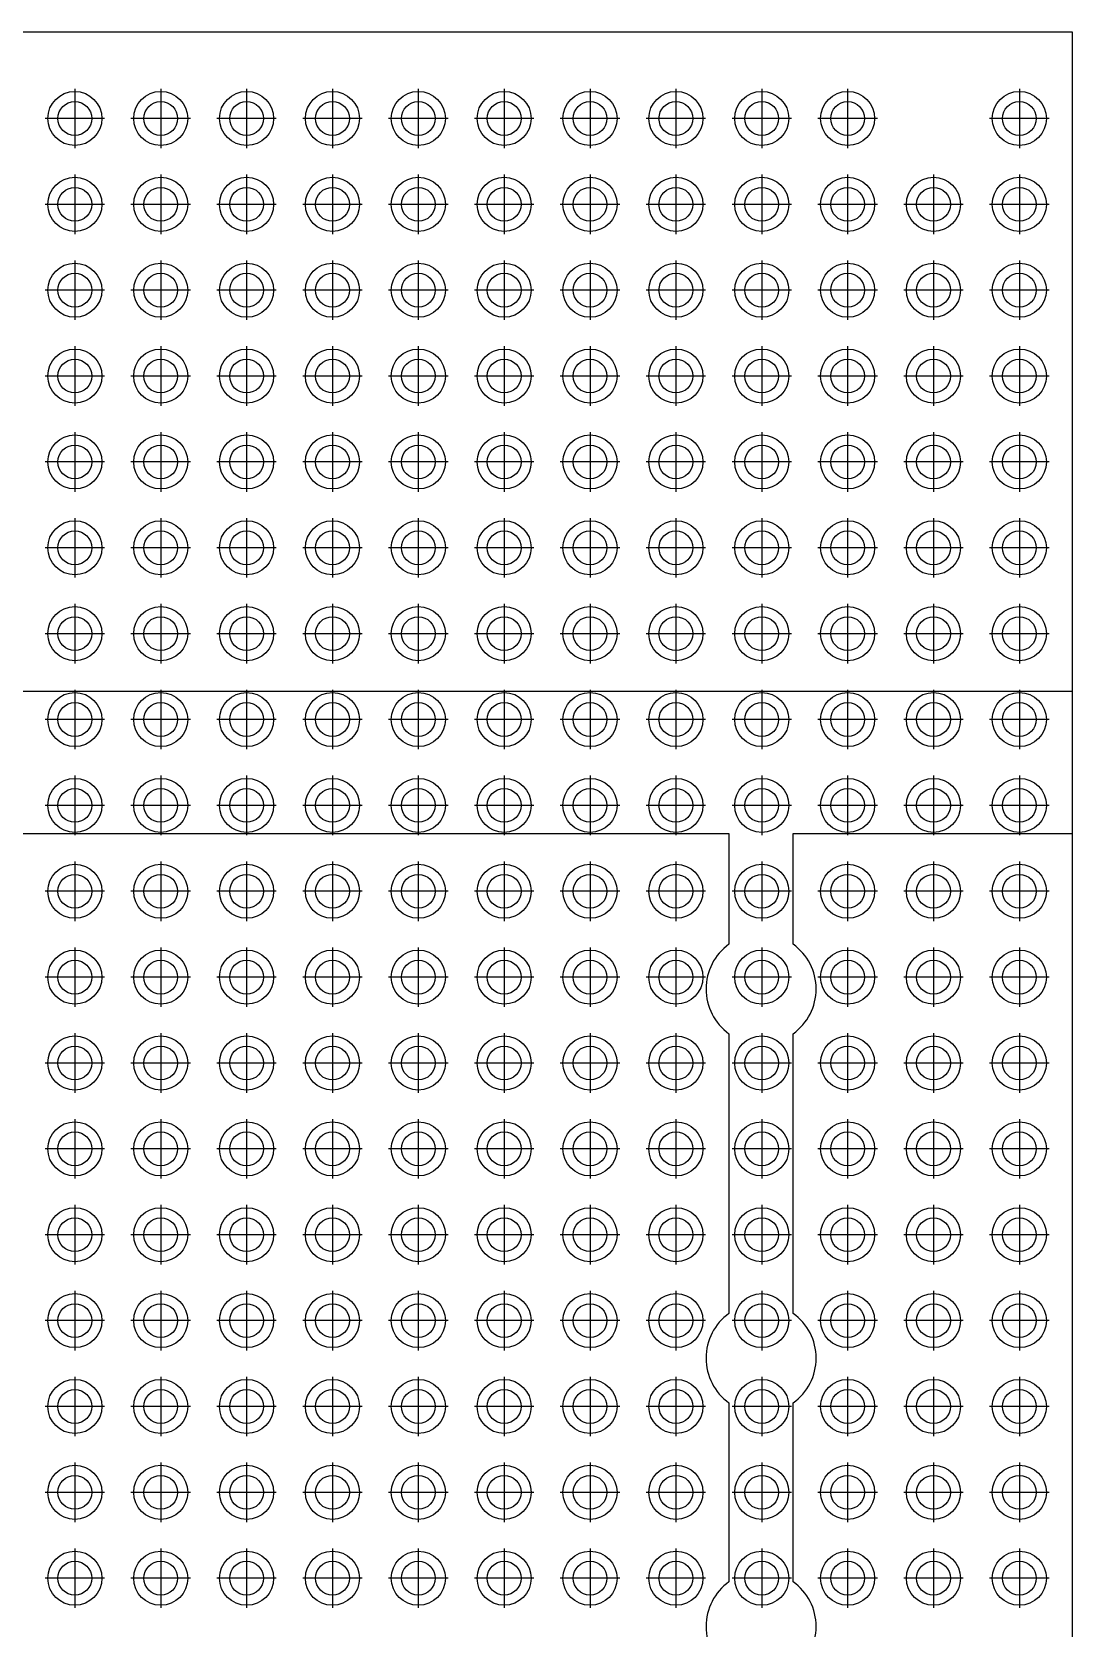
# Model space of a CAD drawing. Header units: millimetres. Extents: x -1068 to -853, y -1009 to -817.
# Drawn here: x -883.94 to -853.17, y -912.3 to -865.08 of the extents above; entities that cross this region are included whole.
import ezdxf

# ---------------------------------------------------------------- set-up
doc = ezdxf.new("R2010")
doc.units = ezdxf.units.MM
doc.linetypes.add('DOT_CENTER', pattern=[14, 12, -1, 0, -1])
doc.layers.add('1', color=7, linetype='Continuous')

# ---------------------------------------------------------------- blocks, each defined once
blk = doc.blocks.new('RPI_BC_INT_PCB_00910062__20', base_point=(-912.17, -950.085))
at = {"color": 7, "linetype": 'Continuous'}
for p, q in [((-912.17, -865.085), (-853.17, -865.085)), ((-853.17, -865.085), (-853.17, -884.595)), ((-853.17, -884.595), (-905.53, -884.595)), ((-853.17, -884.595), (-853.17, -888.795)), ((-905.53, -888.795), (-863.32, -888.795)), ((-863.32, -888.795), (-863.32, -892.071)), ((-861.42, -888.795), (-853.17, -888.795)), ((-861.42, -892.071), (-861.42, -888.795)), ((-853.17, -888.795), (-853.17, -927.775)), ((-863.32, -894.719), (-863.32, -902.991)), ((-861.42, -902.991), (-861.42, -894.719)), ((-863.32, -905.639), (-863.32, -910.931)), ((-861.42, -910.931), (-861.42, -905.639))]:
    blk.add_line(p, q, dxfattribs=at)
for centre, radius in [((-882.67, -867.645), 0.8), ((-880.13, -867.645), 0.8), ((-877.59, -867.645), 0.8), ((-875.05, -867.645), 0.8), ((-872.51, -867.645), 0.8), ((-869.97, -867.645), 0.8), ((-867.43, -867.645), 0.8), ((-864.89, -867.645), 0.8), ((-862.35, -867.645), 0.8), ((-859.81, -867.645), 0.8), ((-854.73, -867.645), 0.8), ((-882.67, -867.645), 0.5), ((-880.13, -867.645), 0.5), ((-877.59, -867.645), 0.5), ((-875.05, -867.645), 0.5), ((-872.51, -867.645), 0.5), ((-869.97, -867.645), 0.5), ((-867.43, -867.645), 0.5), ((-864.89, -867.645), 0.5), ((-862.35, -867.645), 0.5), ((-859.81, -867.645), 0.5), ((-854.73, -867.645), 0.5), ((-882.67, -870.185), 0.8), ((-882.67, -870.185), 0.5), ((-880.13, -870.185), 0.8), ((-880.13, -870.185), 0.5), ((-877.59, -870.185), 0.8), ((-877.59, -870.185), 0.5), ((-875.05, -870.185), 0.8), ((-875.05, -870.185), 0.5), ((-872.51, -870.185), 0.8), ((-872.51, -870.185), 0.5), ((-869.97, -870.185), 0.8), ((-869.97, -870.185), 0.5), ((-867.43, -870.185), 0.8), ((-867.43, -870.185), 0.5), ((-864.89, -870.185), 0.8), ((-864.89, -870.185), 0.5), ((-862.35, -870.185), 0.8), ((-862.35, -870.185), 0.5), ((-859.81, -870.185), 0.8), ((-859.81, -870.185), 0.5), ((-857.27, -870.185), 0.8), ((-857.27, -870.185), 0.5), ((-854.73, -870.185), 0.8), ((-854.73, -870.185), 0.5), ((-882.67, -872.725), 0.8), ((-880.13, -872.725), 0.8), ((-877.59, -872.725), 0.8), ((-875.05, -872.725), 0.8), ((-872.51, -872.725), 0.8), ((-869.97, -872.725), 0.8), ((-867.43, -872.725), 0.8), ((-864.89, -872.725), 0.8), ((-862.35, -872.725), 0.8), ((-859.81, -872.725), 0.8), ((-857.27, -872.725), 0.8), ((-854.73, -872.725), 0.8), ((-882.67, -872.725), 0.5), ((-880.13, -872.725), 0.5), ((-877.59, -872.725), 0.5), ((-875.05, -872.725), 0.5), ((-872.51, -872.725), 0.5), ((-869.97, -872.725), 0.5), ((-867.43, -872.725), 0.5), ((-864.89, -872.725), 0.5), ((-862.35, -872.725), 0.5), ((-859.81, -872.725), 0.5), ((-857.27, -872.725), 0.5), ((-854.73, -872.725), 0.5), ((-882.67, -875.265), 0.8), ((-882.67, -875.265), 0.5), ((-880.13, -875.265), 0.8), ((-880.13, -875.265), 0.5), ((-877.59, -875.265), 0.8), ((-877.59, -875.265), 0.5), ((-875.05, -875.265), 0.8), ((-875.05, -875.265), 0.5), ((-872.51, -875.265), 0.8), ((-872.51, -875.265), 0.5), ((-869.97, -875.265), 0.8), ((-869.97, -875.265), 0.5), ((-867.43, -875.265), 0.8), ((-867.43, -875.265), 0.5), ((-864.89, -875.265), 0.8), ((-864.89, -875.265), 0.5), ((-862.35, -875.265), 0.8), ((-862.35, -875.265), 0.5), ((-859.81, -875.265), 0.8), ((-859.81, -875.265), 0.5), ((-857.27, -875.265), 0.8), ((-857.27, -875.265), 0.5), ((-854.73, -875.265), 0.8), ((-854.73, -875.265), 0.5), ((-882.67, -877.805), 0.8), ((-880.13, -877.805), 0.8), ((-877.59, -877.805), 0.8), ((-875.05, -877.805), 0.8), ((-872.51, -877.805), 0.8), ((-869.97, -877.805), 0.8), ((-867.43, -877.805), 0.8), ((-864.89, -877.805), 0.8), ((-862.35, -877.805), 0.8), ((-859.81, -877.805), 0.8), ((-857.27, -877.805), 0.8), ((-854.73, -877.805), 0.8), ((-882.67, -877.805), 0.5), ((-880.13, -877.805), 0.5), ((-877.59, -877.805), 0.5), ((-875.05, -877.805), 0.5), ((-872.51, -877.805), 0.5), ((-869.97, -877.805), 0.5), ((-867.43, -877.805), 0.5), ((-864.89, -877.805), 0.5), ((-862.35, -877.805), 0.5), ((-859.81, -877.805), 0.5), ((-857.27, -877.805), 0.5), ((-854.73, -877.805), 0.5), ((-882.67, -880.345), 0.8), ((-880.13, -880.345), 0.8), ((-877.59, -880.345), 0.8), ((-875.05, -880.345), 0.8), ((-872.51, -880.345), 0.8), ((-869.97, -880.345), 0.8), ((-867.43, -880.345), 0.8), ((-864.89, -880.345), 0.8), ((-862.35, -880.345), 0.8), ((-859.81, -880.345), 0.8), ((-857.27, -880.345), 0.8), ((-854.73, -880.345), 0.8), ((-882.67, -880.345), 0.5), ((-880.13, -880.345), 0.5), ((-877.59, -880.345), 0.5), ((-875.05, -880.345), 0.5), ((-872.51, -880.345), 0.5), ((-869.97, -880.345), 0.5), ((-867.43, -880.345), 0.5), ((-864.89, -880.345), 0.5), ((-862.35, -880.345), 0.5), ((-859.81, -880.345), 0.5), ((-857.27, -880.345), 0.5), ((-854.73, -880.345), 0.5), ((-882.67, -882.885), 0.8), ((-882.67, -882.885), 0.5), ((-880.13, -882.885), 0.8), ((-880.13, -882.885), 0.5), ((-877.59, -882.885), 0.8), ((-877.59, -882.885), 0.5), ((-875.05, -882.885), 0.8), ((-875.05, -882.885), 0.5), ((-872.51, -882.885), 0.8), ((-872.51, -882.885), 0.5), ((-869.97, -882.885), 0.8), ((-869.97, -882.885), 0.5), ((-867.43, -882.885), 0.8), ((-867.43, -882.885), 0.5), ((-864.89, -882.885), 0.8), ((-864.89, -882.885), 0.5), ((-862.35, -882.885), 0.8), ((-862.35, -882.885), 0.5), ((-859.81, -882.885), 0.8), ((-859.81, -882.885), 0.5), ((-857.27, -882.885), 0.8), ((-857.27, -882.885), 0.5), ((-854.73, -882.885), 0.8), ((-854.73, -882.885), 0.5), ((-882.67, -885.425), 0.8), ((-880.13, -885.425), 0.8), ((-877.59, -885.425), 0.8), ((-875.05, -885.425), 0.8), ((-872.51, -885.425), 0.8), ((-869.97, -885.425), 0.8), ((-867.43, -885.425), 0.8), ((-864.89, -885.425), 0.8), ((-862.35, -885.425), 0.8), ((-859.81, -885.425), 0.8), ((-857.27, -885.425), 0.8), ((-854.73, -885.425), 0.8), ((-882.67, -885.425), 0.5), ((-880.13, -885.425), 0.5), ((-877.59, -885.425), 0.5), ((-875.05, -885.425), 0.5), ((-872.51, -885.425), 0.5), ((-869.97, -885.425), 0.5), ((-867.43, -885.425), 0.5), ((-864.89, -885.425), 0.5), ((-862.35, -885.425), 0.5), ((-859.81, -885.425), 0.5), ((-857.27, -885.425), 0.5), ((-854.73, -885.425), 0.5), ((-882.67, -887.965), 0.8), ((-880.13, -887.965), 0.8), ((-877.59, -887.965), 0.8), ((-875.05, -887.965), 0.8), ((-872.51, -887.965), 0.8), ((-869.97, -887.965), 0.8), ((-867.43, -887.965), 0.8), ((-864.89, -887.965), 0.8), ((-862.35, -887.965), 0.8), ((-859.81, -887.965), 0.8), ((-857.27, -887.965), 0.8), ((-854.73, -887.965), 0.8), ((-882.67, -887.965), 0.5), ((-880.13, -887.965), 0.5), ((-877.59, -887.965), 0.5), ((-875.05, -887.965), 0.5), ((-872.51, -887.965), 0.5), ((-869.97, -887.965), 0.5), ((-867.43, -887.965), 0.5), ((-864.89, -887.965), 0.5), ((-862.35, -887.965), 0.5), ((-859.81, -887.965), 0.5), ((-857.27, -887.965), 0.5), ((-854.73, -887.965), 0.5), ((-882.67, -890.505), 0.8), ((-880.13, -890.505), 0.8), ((-877.59, -890.505), 0.8), ((-875.05, -890.505), 0.8), ((-872.51, -890.505), 0.8), ((-869.97, -890.505), 0.8), ((-867.43, -890.505), 0.8), ((-864.89, -890.505), 0.8), ((-862.35, -890.505), 0.8), ((-859.81, -890.505), 0.8), ((-857.27, -890.505), 0.8), ((-854.73, -890.505), 0.8), ((-882.67, -890.505), 0.5), ((-880.13, -890.505), 0.5), ((-877.59, -890.505), 0.5), ((-875.05, -890.505), 0.5), ((-872.51, -890.505), 0.5), ((-869.97, -890.505), 0.5), ((-867.43, -890.505), 0.5), ((-864.89, -890.505), 0.5), ((-862.35, -890.505), 0.5), ((-859.81, -890.505), 0.5), ((-857.27, -890.505), 0.5), ((-854.73, -890.505), 0.5), ((-882.67, -893.045), 0.8), ((-880.13, -893.045), 0.8), ((-877.59, -893.045), 0.8), ((-875.05, -893.045), 0.8), ((-872.51, -893.045), 0.8), ((-869.97, -893.045), 0.8), ((-867.43, -893.045), 0.8), ((-864.89, -893.045), 0.8), ((-862.35, -893.045), 0.8), ((-859.81, -893.045), 0.8), ((-857.27, -893.045), 0.8), ((-854.73, -893.045), 0.8), ((-882.67, -893.045), 0.5), ((-880.13, -893.045), 0.5), ((-877.59, -893.045), 0.5), ((-875.05, -893.045), 0.5), ((-872.51, -893.045), 0.5), ((-869.97, -893.045), 0.5), ((-867.43, -893.045), 0.5), ((-864.89, -893.045), 0.5), ((-862.35, -893.045), 0.5), ((-859.81, -893.045), 0.5), ((-857.27, -893.045), 0.5), ((-854.73, -893.045), 0.5), ((-882.67, -895.585), 0.8), ((-882.67, -895.585), 0.5), ((-880.13, -895.585), 0.8), ((-880.13, -895.585), 0.5), ((-877.59, -895.585), 0.8), ((-877.59, -895.585), 0.5), ((-875.05, -895.585), 0.8), ((-875.05, -895.585), 0.5), ((-872.51, -895.585), 0.8), ((-872.51, -895.585), 0.5), ((-869.97, -895.585), 0.8), ((-869.97, -895.585), 0.5), ((-867.43, -895.585), 0.8), ((-867.43, -895.585), 0.5), ((-864.89, -895.585), 0.8), ((-864.89, -895.585), 0.5), ((-862.35, -895.585), 0.8), ((-862.35, -895.585), 0.5), ((-859.81, -895.585), 0.8), ((-859.81, -895.585), 0.5), ((-857.27, -895.585), 0.8), ((-857.27, -895.585), 0.5), ((-854.73, -895.585), 0.8), ((-854.73, -895.585), 0.5), ((-882.67, -898.125), 0.8), ((-880.13, -898.125), 0.8), ((-877.59, -898.125), 0.8), ((-875.05, -898.125), 0.8), ((-872.51, -898.125), 0.8), ((-869.97, -898.125), 0.8), ((-867.43, -898.125), 0.8), ((-864.89, -898.125), 0.8), ((-862.35, -898.125), 0.8), ((-859.81, -898.125), 0.8), ((-857.27, -898.125), 0.8), ((-854.73, -898.125), 0.8), ((-882.67, -898.125), 0.5), ((-880.13, -898.125), 0.5), ((-877.59, -898.125), 0.5), ((-875.05, -898.125), 0.5), ((-872.51, -898.125), 0.5), ((-869.97, -898.125), 0.5), ((-867.43, -898.125), 0.5), ((-864.89, -898.125), 0.5), ((-862.35, -898.125), 0.5), ((-859.81, -898.125), 0.5), ((-857.27, -898.125), 0.5), ((-854.73, -898.125), 0.5), ((-882.67, -900.665), 0.8), ((-880.13, -900.665), 0.8), ((-877.59, -900.665), 0.8), ((-875.05, -900.665), 0.8), ((-872.51, -900.665), 0.8), ((-869.97, -900.665), 0.8), ((-867.43, -900.665), 0.8), ((-864.89, -900.665), 0.8), ((-862.35, -900.665), 0.8), ((-859.81, -900.665), 0.8), ((-857.27, -900.665), 0.8), ((-854.73, -900.665), 0.8), ((-882.67, -900.665), 0.5), ((-880.13, -900.665), 0.5), ((-877.59, -900.665), 0.5), ((-875.05, -900.665), 0.5), ((-872.51, -900.665), 0.5), ((-869.97, -900.665), 0.5), ((-867.43, -900.665), 0.5), ((-864.89, -900.665), 0.5), ((-862.35, -900.665), 0.5), ((-859.81, -900.665), 0.5), ((-857.27, -900.665), 0.5), ((-854.73, -900.665), 0.5), ((-882.67, -903.205), 0.8), ((-882.67, -903.205), 0.5), ((-880.13, -903.205), 0.8), ((-880.13, -903.205), 0.5), ((-877.59, -903.205), 0.8), ((-877.59, -903.205), 0.5), ((-875.05, -903.205), 0.8), ((-875.05, -903.205), 0.5), ((-872.51, -903.205), 0.8), ((-872.51, -903.205), 0.5), ((-869.97, -903.205), 0.8), ((-869.97, -903.205), 0.5), ((-867.43, -903.205), 0.8), ((-867.43, -903.205), 0.5), ((-864.89, -903.205), 0.8), ((-864.89, -903.205), 0.5), ((-862.35, -903.205), 0.8), ((-862.35, -903.205), 0.5), ((-859.81, -903.205), 0.8), ((-859.81, -903.205), 0.5), ((-857.27, -903.205), 0.8), ((-857.27, -903.205), 0.5), ((-854.73, -903.205), 0.8), ((-854.73, -903.205), 0.5), ((-882.67, -905.745), 0.8), ((-880.13, -905.745), 0.8), ((-877.59, -905.745), 0.8), ((-875.05, -905.745), 0.8), ((-872.51, -905.745), 0.8), ((-869.97, -905.745), 0.8), ((-867.43, -905.745), 0.8), ((-864.89, -905.745), 0.8), ((-862.35, -905.745), 0.8), ((-859.81, -905.745), 0.8), ((-857.27, -905.745), 0.8), ((-854.73, -905.745), 0.8), ((-882.67, -905.745), 0.5), ((-880.13, -905.745), 0.5), ((-877.59, -905.745), 0.5), ((-875.05, -905.745), 0.5), ((-872.51, -905.745), 0.5), ((-869.97, -905.745), 0.5), ((-867.43, -905.745), 0.5), ((-864.89, -905.745), 0.5), ((-862.35, -905.745), 0.5), ((-859.81, -905.745), 0.5), ((-857.27, -905.745), 0.5), ((-854.73, -905.745), 0.5), ((-882.67, -908.285), 0.8), ((-882.67, -908.285), 0.5), ((-880.13, -908.285), 0.8), ((-880.13, -908.285), 0.5), ((-877.59, -908.285), 0.8), ((-877.59, -908.285), 0.5), ((-875.05, -908.285), 0.8), ((-875.05, -908.285), 0.5), ((-872.51, -908.285), 0.8), ((-872.51, -908.285), 0.5), ((-869.97, -908.285), 0.8), ((-869.97, -908.285), 0.5), ((-867.43, -908.285), 0.8), ((-867.43, -908.285), 0.5), ((-864.89, -908.285), 0.8), ((-864.89, -908.285), 0.5), ((-862.35, -908.285), 0.8), ((-862.35, -908.285), 0.5), ((-859.81, -908.285), 0.8), ((-859.81, -908.285), 0.5), ((-857.27, -908.285), 0.8), ((-857.27, -908.285), 0.5), ((-854.73, -908.285), 0.8), ((-854.73, -908.285), 0.5), ((-882.67, -910.825), 0.8), ((-880.13, -910.825), 0.8), ((-877.59, -910.825), 0.8), ((-875.05, -910.825), 0.8), ((-872.51, -910.825), 0.8), ((-869.97, -910.825), 0.8), ((-867.43, -910.825), 0.8), ((-864.89, -910.825), 0.8), ((-862.35, -910.825), 0.8), ((-859.81, -910.825), 0.8), ((-857.27, -910.825), 0.8), ((-854.73, -910.825), 0.8), ((-882.67, -910.825), 0.5), ((-880.13, -910.825), 0.5), ((-877.59, -910.825), 0.5), ((-875.05, -910.825), 0.5), ((-872.51, -910.825), 0.5), ((-869.97, -910.825), 0.5), ((-867.43, -910.825), 0.5), ((-864.89, -910.825), 0.5), ((-862.35, -910.825), 0.5), ((-859.81, -910.825), 0.5), ((-857.27, -910.825), 0.5), ((-854.73, -910.825), 0.5)]:
    blk.add_circle(centre, radius, dxfattribs=at)
for centre, start, end in [((-862.37, -893.395), 125.6693, 234.3307), ((-862.37, -893.395), 305.6693, 54.3307), ((-862.37, -904.315), 125.6693, 234.3307), ((-862.37, -904.315), 305.6693, 54.3307), ((-862.37, -912.255), 125.6693, 234.3307), ((-862.37, -912.255), 305.6693, 54.3307)]:
    blk.add_arc(centre, 1.629, start, end, dxfattribs=at)
at = {"layer": '1', "color": 2, "linetype": 'DOT_CENTER'}
for p, q in [((-882.67, -866.765), (-882.67, -868.525)), ((-880.13, -866.765), (-880.13, -868.525)), ((-877.59, -866.765), (-877.59, -868.525)), ((-875.05, -866.765), (-875.05, -868.525)), ((-872.51, -866.765), (-872.51, -868.525)), ((-869.97, -866.765), (-869.97, -868.525)), ((-867.43, -866.765), (-867.43, -868.525)), ((-864.89, -866.765), (-864.89, -868.525)), ((-862.35, -866.765), (-862.35, -868.525)), ((-859.81, -866.765), (-859.81, -868.525)), ((-854.73, -866.765), (-854.73, -868.525)), ((-881.79, -867.645), (-883.55, -867.645)), ((-879.25, -867.645), (-881.01, -867.645)), ((-876.71, -867.645), (-878.47, -867.645)), ((-874.17, -867.645), (-875.93, -867.645)), ((-871.63, -867.645), (-873.39, -867.645)), ((-869.09, -867.645), (-870.85, -867.645)), ((-866.55, -867.645), (-868.31, -867.645)), ((-864.01, -867.645), (-865.77, -867.645)), ((-861.47, -867.645), (-863.23, -867.645)), ((-858.93, -867.645), (-860.69, -867.645)), ((-853.85, -867.645), (-855.61, -867.645)), ((-882.67, -869.305), (-882.67, -871.065)), ((-880.13, -869.305), (-880.13, -871.065)), ((-877.59, -869.305), (-877.59, -871.065)), ((-875.05, -869.305), (-875.05, -871.065)), ((-872.51, -869.305), (-872.51, -871.065)), ((-869.97, -869.305), (-869.97, -871.065)), ((-867.43, -869.305), (-867.43, -871.065)), ((-864.89, -869.305), (-864.89, -871.065)), ((-862.35, -869.305), (-862.35, -871.065)), ((-859.81, -869.305), (-859.81, -871.065)), ((-857.27, -869.305), (-857.27, -871.065)), ((-854.73, -869.305), (-854.73, -871.065)), ((-881.79, -870.185), (-883.55, -870.185)), ((-879.25, -870.185), (-881.01, -870.185)), ((-876.71, -870.185), (-878.47, -870.185)), ((-874.17, -870.185), (-875.93, -870.185)), ((-871.63, -870.185), (-873.39, -870.185)), ((-869.09, -870.185), (-870.85, -870.185)), ((-866.55, -870.185), (-868.31, -870.185)), ((-864.01, -870.185), (-865.77, -870.185)), ((-861.47, -870.185), (-863.23, -870.185)), ((-858.93, -870.185), (-860.69, -870.185)), ((-856.39, -870.185), (-858.15, -870.185)), ((-853.85, -870.185), (-855.61, -870.185)), ((-882.67, -871.845), (-882.67, -873.605)), ((-880.13, -871.845), (-880.13, -873.605)), ((-877.59, -871.845), (-877.59, -873.605)), ((-875.05, -871.845), (-875.05, -873.605)), ((-872.51, -871.845), (-872.51, -873.605)), ((-869.97, -871.845), (-869.97, -873.605)), ((-867.43, -871.845), (-867.43, -873.605)), ((-864.89, -871.845), (-864.89, -873.605)), ((-862.35, -871.845), (-862.35, -873.605)), ((-859.81, -871.845), (-859.81, -873.605)), ((-857.27, -871.845), (-857.27, -873.605)), ((-854.73, -871.845), (-854.73, -873.605)), ((-881.79, -872.725), (-883.55, -872.725)), ((-879.25, -872.725), (-881.01, -872.725)), ((-876.71, -872.725), (-878.47, -872.725)), ((-874.17, -872.725), (-875.93, -872.725)), ((-871.63, -872.725), (-873.39, -872.725)), ((-869.09, -872.725), (-870.85, -872.725)), ((-866.55, -872.725), (-868.31, -872.725)), ((-864.01, -872.725), (-865.77, -872.725)), ((-861.47, -872.725), (-863.23, -872.725)), ((-858.93, -872.725), (-860.69, -872.725)), ((-856.39, -872.725), (-858.15, -872.725)), ((-853.85, -872.725), (-855.61, -872.725)), ((-882.67, -874.385), (-882.67, -876.145)), ((-880.13, -874.385), (-880.13, -876.145)), ((-877.59, -874.385), (-877.59, -876.145)), ((-875.05, -874.385), (-875.05, -876.145)), ((-872.51, -874.385), (-872.51, -876.145)), ((-869.97, -874.385), (-869.97, -876.145)), ((-867.43, -874.385), (-867.43, -876.145)), ((-864.89, -874.385), (-864.89, -876.145)), ((-862.35, -874.385), (-862.35, -876.145)), ((-859.81, -874.385), (-859.81, -876.145)), ((-857.27, -874.385), (-857.27, -876.145)), ((-854.73, -874.385), (-854.73, -876.145)), ((-881.79, -875.265), (-883.55, -875.265)), ((-879.25, -875.265), (-881.01, -875.265)), ((-876.71, -875.265), (-878.47, -875.265)), ((-874.17, -875.265), (-875.93, -875.265)), ((-871.63, -875.265), (-873.39, -875.265)), ((-869.09, -875.265), (-870.85, -875.265)), ((-866.55, -875.265), (-868.31, -875.265)), ((-864.01, -875.265), (-865.77, -875.265)), ((-861.47, -875.265), (-863.23, -875.265)), ((-858.93, -875.265), (-860.69, -875.265)), ((-856.39, -875.265), (-858.15, -875.265)), ((-853.85, -875.265), (-855.61, -875.265)), ((-882.67, -876.925), (-882.67, -878.685)), ((-880.13, -876.925), (-880.13, -878.685)), ((-877.59, -876.925), (-877.59, -878.685)), ((-875.05, -876.925), (-875.05, -878.685)), ((-872.51, -876.925), (-872.51, -878.685)), ((-869.97, -876.925), (-869.97, -878.685)), ((-867.43, -876.925), (-867.43, -878.685)), ((-864.89, -876.925), (-864.89, -878.685)), ((-862.35, -876.925), (-862.35, -878.685)), ((-859.81, -876.925), (-859.81, -878.685)), ((-857.27, -876.925), (-857.27, -878.685)), ((-854.73, -876.925), (-854.73, -878.685)), ((-881.79, -877.805), (-883.55, -877.805)), ((-879.25, -877.805), (-881.01, -877.805)), ((-876.71, -877.805), (-878.47, -877.805)), ((-874.17, -877.805), (-875.93, -877.805)), ((-871.63, -877.805), (-873.39, -877.805)), ((-869.09, -877.805), (-870.85, -877.805)), ((-866.55, -877.805), (-868.31, -877.805)), ((-864.01, -877.805), (-865.77, -877.805)), ((-861.47, -877.805), (-863.23, -877.805)), ((-858.93, -877.805), (-860.69, -877.805)), ((-856.39, -877.805), (-858.15, -877.805)), ((-853.85, -877.805), (-855.61, -877.805)), ((-882.67, -879.465), (-882.67, -881.225)), ((-880.13, -879.465), (-880.13, -881.225)), ((-877.59, -879.465), (-877.59, -881.225)), ((-875.05, -879.465), (-875.05, -881.225)), ((-872.51, -879.465), (-872.51, -881.225)), ((-869.97, -879.465), (-869.97, -881.225)), ((-867.43, -879.465), (-867.43, -881.225)), ((-864.89, -879.465), (-864.89, -881.225)), ((-862.35, -879.465), (-862.35, -881.225)), ((-859.81, -879.465), (-859.81, -881.225)), ((-857.27, -879.465), (-857.27, -881.225)), ((-854.73, -879.465), (-854.73, -881.225)), ((-881.79, -880.345), (-883.55, -880.345)), ((-879.25, -880.345), (-881.01, -880.345)), ((-876.71, -880.345), (-878.47, -880.345)), ((-874.17, -880.345), (-875.93, -880.345)), ((-871.63, -880.345), (-873.39, -880.345)), ((-869.09, -880.345), (-870.85, -880.345)), ((-866.55, -880.345), (-868.31, -880.345)), ((-864.01, -880.345), (-865.77, -880.345)), ((-861.47, -880.345), (-863.23, -880.345)), ((-858.93, -880.345), (-860.69, -880.345)), ((-856.39, -880.345), (-858.15, -880.345)), ((-853.85, -880.345), (-855.61, -880.345)), ((-882.67, -882.005), (-882.67, -883.765)), ((-880.13, -882.005), (-880.13, -883.765)), ((-877.59, -882.005), (-877.59, -883.765)), ((-875.05, -882.005), (-875.05, -883.765)), ((-872.51, -882.005), (-872.51, -883.765)), ((-869.97, -882.005), (-869.97, -883.765)), ((-867.43, -882.005), (-867.43, -883.765)), ((-864.89, -882.005), (-864.89, -883.765)), ((-862.35, -882.005), (-862.35, -883.765)), ((-859.81, -882.005), (-859.81, -883.765)), ((-857.27, -882.005), (-857.27, -883.765)), ((-854.73, -882.005), (-854.73, -883.765)), ((-881.79, -882.885), (-883.55, -882.885)), ((-879.25, -882.885), (-881.01, -882.885)), ((-876.71, -882.885), (-878.47, -882.885)), ((-874.17, -882.885), (-875.93, -882.885)), ((-871.63, -882.885), (-873.39, -882.885)), ((-869.09, -882.885), (-870.85, -882.885)), ((-866.55, -882.885), (-868.31, -882.885)), ((-864.01, -882.885), (-865.77, -882.885)), ((-861.47, -882.885), (-863.23, -882.885)), ((-858.93, -882.885), (-860.69, -882.885)), ((-856.39, -882.885), (-858.15, -882.885)), ((-853.85, -882.885), (-855.61, -882.885)), ((-882.67, -884.545), (-882.67, -886.305)), ((-880.13, -884.545), (-880.13, -886.305)), ((-877.59, -884.545), (-877.59, -886.305)), ((-875.05, -884.545), (-875.05, -886.305)), ((-872.51, -884.545), (-872.51, -886.305)), ((-869.97, -884.545), (-869.97, -886.305)), ((-867.43, -884.545), (-867.43, -886.305)), ((-864.89, -884.545), (-864.89, -886.305)), ((-862.35, -884.545), (-862.35, -886.305)), ((-859.81, -884.545), (-859.81, -886.305)), ((-857.27, -884.545), (-857.27, -886.305)), ((-854.73, -884.545), (-854.73, -886.305)), ((-881.79, -885.425), (-883.55, -885.425)), ((-879.25, -885.425), (-881.01, -885.425)), ((-876.71, -885.425), (-878.47, -885.425)), ((-874.17, -885.425), (-875.93, -885.425)), ((-871.63, -885.425), (-873.39, -885.425)), ((-869.09, -885.425), (-870.85, -885.425)), ((-866.55, -885.425), (-868.31, -885.425)), ((-864.01, -885.425), (-865.77, -885.425)), ((-861.47, -885.425), (-863.23, -885.425)), ((-858.93, -885.425), (-860.69, -885.425)), ((-856.39, -885.425), (-858.15, -885.425)), ((-853.85, -885.425), (-855.61, -885.425)), ((-882.67, -887.085), (-882.67, -888.845)), ((-880.13, -887.085), (-880.13, -888.845)), ((-877.59, -887.085), (-877.59, -888.845)), ((-875.05, -887.085), (-875.05, -888.845)), ((-872.51, -887.085), (-872.51, -888.845)), ((-869.97, -887.085), (-869.97, -888.845)), ((-867.43, -887.085), (-867.43, -888.845)), ((-864.89, -887.085), (-864.89, -888.845)), ((-862.35, -887.085), (-862.35, -888.845)), ((-859.81, -887.085), (-859.81, -888.845)), ((-857.27, -887.085), (-857.27, -888.845)), ((-854.73, -887.085), (-854.73, -888.845)), ((-881.79, -887.965), (-883.55, -887.965)), ((-879.25, -887.965), (-881.01, -887.965)), ((-876.71, -887.965), (-878.47, -887.965)), ((-874.17, -887.965), (-875.93, -887.965)), ((-871.63, -887.965), (-873.39, -887.965)), ((-869.09, -887.965), (-870.85, -887.965)), ((-866.55, -887.965), (-868.31, -887.965)), ((-864.01, -887.965), (-865.77, -887.965)), ((-861.47, -887.965), (-863.23, -887.965)), ((-858.93, -887.965), (-860.69, -887.965)), ((-856.39, -887.965), (-858.15, -887.965)), ((-853.85, -887.965), (-855.61, -887.965)), ((-882.67, -889.625), (-882.67, -891.385)), ((-880.13, -889.625), (-880.13, -891.385)), ((-877.59, -889.625), (-877.59, -891.385)), ((-875.05, -889.625), (-875.05, -891.385)), ((-872.51, -889.625), (-872.51, -891.385)), ((-869.97, -889.625), (-869.97, -891.385)), ((-867.43, -889.625), (-867.43, -891.385)), ((-864.89, -889.625), (-864.89, -891.385)), ((-862.35, -889.625), (-862.35, -891.385)), ((-859.81, -889.625), (-859.81, -891.385)), ((-857.27, -889.625), (-857.27, -891.385)), ((-854.73, -889.625), (-854.73, -891.385)), ((-881.79, -890.505), (-883.55, -890.505)), ((-879.25, -890.505), (-881.01, -890.505)), ((-876.71, -890.505), (-878.47, -890.505)), ((-874.17, -890.505), (-875.93, -890.505)), ((-871.63, -890.505), (-873.39, -890.505)), ((-869.09, -890.505), (-870.85, -890.505)), ((-866.55, -890.505), (-868.31, -890.505)), ((-864.01, -890.505), (-865.77, -890.505)), ((-861.47, -890.505), (-863.23, -890.505)), ((-858.93, -890.505), (-860.69, -890.505)), ((-856.39, -890.505), (-858.15, -890.505)), ((-853.85, -890.505), (-855.61, -890.505)), ((-882.67, -892.165), (-882.67, -893.925)), ((-880.13, -892.165), (-880.13, -893.925)), ((-877.59, -892.165), (-877.59, -893.925)), ((-875.05, -892.165), (-875.05, -893.925)), ((-872.51, -892.165), (-872.51, -893.925)), ((-869.97, -892.165), (-869.97, -893.925)), ((-867.43, -892.165), (-867.43, -893.925)), ((-864.89, -892.165), (-864.89, -893.925)), ((-862.35, -892.165), (-862.35, -893.925)), ((-859.81, -892.165), (-859.81, -893.925)), ((-857.27, -892.165), (-857.27, -893.925)), ((-854.73, -892.165), (-854.73, -893.925)), ((-881.79, -893.045), (-883.55, -893.045)), ((-879.25, -893.045), (-881.01, -893.045)), ((-876.71, -893.045), (-878.47, -893.045)), ((-874.17, -893.045), (-875.93, -893.045)), ((-871.63, -893.045), (-873.39, -893.045)), ((-869.09, -893.045), (-870.85, -893.045)), ((-866.55, -893.045), (-868.31, -893.045)), ((-864.01, -893.045), (-865.77, -893.045)), ((-861.47, -893.045), (-863.23, -893.045)), ((-858.93, -893.045), (-860.69, -893.045)), ((-856.39, -893.045), (-858.15, -893.045)), ((-853.85, -893.045), (-855.61, -893.045)), ((-882.67, -894.705), (-882.67, -896.465)), ((-880.13, -894.705), (-880.13, -896.465)), ((-877.59, -894.705), (-877.59, -896.465)), ((-875.05, -894.705), (-875.05, -896.465)), ((-872.51, -894.705), (-872.51, -896.465)), ((-869.97, -894.705), (-869.97, -896.465)), ((-867.43, -894.705), (-867.43, -896.465)), ((-864.89, -894.705), (-864.89, -896.465)), ((-862.35, -894.705), (-862.35, -896.465)), ((-859.81, -894.705), (-859.81, -896.465)), ((-857.27, -894.705), (-857.27, -896.465)), ((-854.73, -894.705), (-854.73, -896.465)), ((-881.79, -895.585), (-883.55, -895.585)), ((-879.25, -895.585), (-881.01, -895.585)), ((-876.71, -895.585), (-878.47, -895.585)), ((-874.17, -895.585), (-875.93, -895.585)), ((-871.63, -895.585), (-873.39, -895.585)), ((-869.09, -895.585), (-870.85, -895.585)), ((-866.55, -895.585), (-868.31, -895.585)), ((-864.01, -895.585), (-865.77, -895.585)), ((-861.47, -895.585), (-863.23, -895.585)), ((-858.93, -895.585), (-860.69, -895.585)), ((-856.39, -895.585), (-858.15, -895.585)), ((-853.85, -895.585), (-855.61, -895.585)), ((-882.67, -897.245), (-882.67, -899.005)), ((-880.13, -897.245), (-880.13, -899.005)), ((-877.59, -897.245), (-877.59, -899.005)), ((-875.05, -897.245), (-875.05, -899.005)), ((-872.51, -897.245), (-872.51, -899.005)), ((-869.97, -897.245), (-869.97, -899.005)), ((-867.43, -897.245), (-867.43, -899.005)), ((-864.89, -897.245), (-864.89, -899.005)), ((-862.35, -897.245), (-862.35, -899.005)), ((-859.81, -897.245), (-859.81, -899.005)), ((-857.27, -897.245), (-857.27, -899.005)), ((-854.73, -897.245), (-854.73, -899.005)), ((-881.79, -898.125), (-883.55, -898.125)), ((-879.25, -898.125), (-881.01, -898.125)), ((-876.71, -898.125), (-878.47, -898.125)), ((-874.17, -898.125), (-875.93, -898.125)), ((-871.63, -898.125), (-873.39, -898.125)), ((-869.09, -898.125), (-870.85, -898.125)), ((-866.55, -898.125), (-868.31, -898.125)), ((-864.01, -898.125), (-865.77, -898.125)), ((-861.47, -898.125), (-863.23, -898.125)), ((-858.93, -898.125), (-860.69, -898.125)), ((-856.39, -898.125), (-858.15, -898.125)), ((-853.85, -898.125), (-855.61, -898.125)), ((-882.67, -899.785), (-882.67, -901.545)), ((-880.13, -899.785), (-880.13, -901.545)), ((-877.59, -899.785), (-877.59, -901.545)), ((-875.05, -899.785), (-875.05, -901.545)), ((-872.51, -899.785), (-872.51, -901.545)), ((-869.97, -899.785), (-869.97, -901.545)), ((-867.43, -899.785), (-867.43, -901.545)), ((-864.89, -899.785), (-864.89, -901.545)), ((-862.35, -899.785), (-862.35, -901.545)), ((-859.81, -899.785), (-859.81, -901.545)), ((-857.27, -899.785), (-857.27, -901.545)), ((-854.73, -899.785), (-854.73, -901.545)), ((-881.79, -900.665), (-883.55, -900.665)), ((-879.25, -900.665), (-881.01, -900.665)), ((-876.71, -900.665), (-878.47, -900.665)), ((-874.17, -900.665), (-875.93, -900.665)), ((-871.63, -900.665), (-873.39, -900.665)), ((-869.09, -900.665), (-870.85, -900.665)), ((-866.55, -900.665), (-868.31, -900.665)), ((-864.01, -900.665), (-865.77, -900.665)), ((-861.47, -900.665), (-863.23, -900.665)), ((-858.93, -900.665), (-860.69, -900.665)), ((-856.39, -900.665), (-858.15, -900.665)), ((-853.85, -900.665), (-855.61, -900.665)), ((-882.67, -902.325), (-882.67, -904.085)), ((-880.13, -902.325), (-880.13, -904.085)), ((-877.59, -902.325), (-877.59, -904.085)), ((-875.05, -902.325), (-875.05, -904.085)), ((-872.51, -902.325), (-872.51, -904.085)), ((-869.97, -902.325), (-869.97, -904.085)), ((-867.43, -902.325), (-867.43, -904.085)), ((-864.89, -902.325), (-864.89, -904.085)), ((-862.35, -902.325), (-862.35, -904.085)), ((-859.81, -902.325), (-859.81, -904.085)), ((-857.27, -902.325), (-857.27, -904.085)), ((-854.73, -902.325), (-854.73, -904.085)), ((-881.79, -903.205), (-883.55, -903.205)), ((-879.25, -903.205), (-881.01, -903.205)), ((-876.71, -903.205), (-878.47, -903.205)), ((-874.17, -903.205), (-875.93, -903.205)), ((-871.63, -903.205), (-873.39, -903.205)), ((-869.09, -903.205), (-870.85, -903.205)), ((-866.55, -903.205), (-868.31, -903.205)), ((-864.01, -903.205), (-865.77, -903.205)), ((-861.47, -903.205), (-863.23, -903.205)), ((-858.93, -903.205), (-860.69, -903.205)), ((-856.39, -903.205), (-858.15, -903.205)), ((-853.85, -903.205), (-855.61, -903.205)), ((-882.67, -904.865), (-882.67, -906.625)), ((-880.13, -904.865), (-880.13, -906.625)), ((-877.59, -904.865), (-877.59, -906.625)), ((-875.05, -904.865), (-875.05, -906.625)), ((-872.51, -904.865), (-872.51, -906.625)), ((-869.97, -904.865), (-869.97, -906.625)), ((-867.43, -904.865), (-867.43, -906.625)), ((-864.89, -904.865), (-864.89, -906.625)), ((-862.35, -904.865), (-862.35, -906.625)), ((-859.81, -904.865), (-859.81, -906.625)), ((-857.27, -904.865), (-857.27, -906.625)), ((-854.73, -904.865), (-854.73, -906.625)), ((-881.79, -905.745), (-883.55, -905.745)), ((-879.25, -905.745), (-881.01, -905.745)), ((-876.71, -905.745), (-878.47, -905.745)), ((-874.17, -905.745), (-875.93, -905.745)), ((-871.63, -905.745), (-873.39, -905.745)), ((-869.09, -905.745), (-870.85, -905.745)), ((-866.55, -905.745), (-868.31, -905.745)), ((-864.01, -905.745), (-865.77, -905.745)), ((-861.47, -905.745), (-863.23, -905.745)), ((-858.93, -905.745), (-860.69, -905.745)), ((-856.39, -905.745), (-858.15, -905.745)), ((-853.85, -905.745), (-855.61, -905.745)), ((-882.67, -907.405), (-882.67, -909.165)), ((-880.13, -907.405), (-880.13, -909.165)), ((-877.59, -907.405), (-877.59, -909.165)), ((-875.05, -907.405), (-875.05, -909.165)), ((-872.51, -907.405), (-872.51, -909.165)), ((-869.97, -907.405), (-869.97, -909.165)), ((-867.43, -907.405), (-867.43, -909.165)), ((-864.89, -907.405), (-864.89, -909.165)), ((-862.35, -907.405), (-862.35, -909.165)), ((-859.81, -907.405), (-859.81, -909.165)), ((-857.27, -907.405), (-857.27, -909.165)), ((-854.73, -907.405), (-854.73, -909.165)), ((-881.79, -908.285), (-883.55, -908.285)), ((-879.25, -908.285), (-881.01, -908.285)), ((-876.71, -908.285), (-878.47, -908.285)), ((-874.17, -908.285), (-875.93, -908.285)), ((-871.63, -908.285), (-873.39, -908.285)), ((-869.09, -908.285), (-870.85, -908.285)), ((-866.55, -908.285), (-868.31, -908.285)), ((-864.01, -908.285), (-865.77, -908.285)), ((-861.47, -908.285), (-863.23, -908.285)), ((-858.93, -908.285), (-860.69, -908.285)), ((-856.39, -908.285), (-858.15, -908.285)), ((-853.85, -908.285), (-855.61, -908.285)), ((-882.67, -909.945), (-882.67, -911.705)), ((-880.13, -909.945), (-880.13, -911.705)), ((-877.59, -909.945), (-877.59, -911.705)), ((-875.05, -909.945), (-875.05, -911.705)), ((-872.51, -909.945), (-872.51, -911.705)), ((-869.97, -909.945), (-869.97, -911.705)), ((-867.43, -909.945), (-867.43, -911.705)), ((-864.89, -909.945), (-864.89, -911.705)), ((-862.35, -909.945), (-862.35, -911.705)), ((-859.81, -909.945), (-859.81, -911.705)), ((-857.27, -909.945), (-857.27, -911.705)), ((-854.73, -909.945), (-854.73, -911.705)), ((-881.79, -910.825), (-883.55, -910.825)), ((-879.25, -910.825), (-881.01, -910.825)), ((-876.71, -910.825), (-878.47, -910.825)), ((-874.17, -910.825), (-875.93, -910.825)), ((-871.63, -910.825), (-873.39, -910.825)), ((-869.09, -910.825), (-870.85, -910.825)), ((-866.55, -910.825), (-868.31, -910.825)), ((-864.01, -910.825), (-865.77, -910.825)), ((-861.47, -910.825), (-863.23, -910.825)), ((-858.93, -910.825), (-860.69, -910.825)), ((-856.39, -910.825), (-858.15, -910.825)), ((-853.85, -910.825), (-855.61, -910.825))]:
    blk.add_line(p, q, dxfattribs=at)
blk = doc.blocks.new('RPI-BC_INT-PCB_SET__21', base_point=(-912.17, -960.835))
blk.add_blockref('RPI_BC_INT_PCB_00910062__20', (-912.17, -950.085))
blk = doc.blocks.new('Rckans1', base_point=(-882.67, -912.96))
blk.add_blockref('RPI-BC_INT-PCB_SET__21', (-912.17, -960.835))

msp = doc.modelspace()

# ---------------------------------------------------------------- block references
msp.add_blockref('Rckans1', (-882.67, -912.96))

doc.saveas('drawing.dxf')
